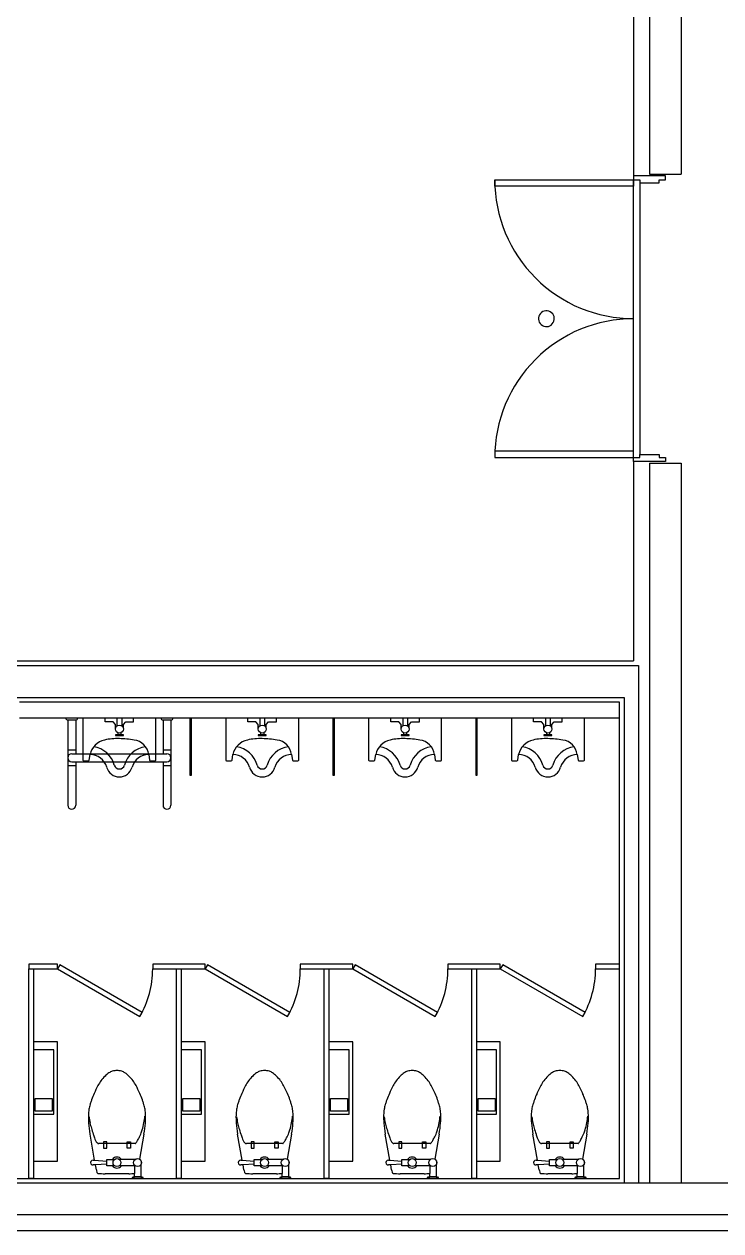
# Model space of a CAD drawing. Header units: millimetres. Extents: x -7718 to 421089, y 87466 to 341395.
# Drawn here: x 380963 to 385352, y 94809 to 102409 of the extents above; entities that cross this region are included whole.
import ezdxf

# ---------------------------------------------------------------- set-up
doc = ezdxf.new("R2010")
doc.units = ezdxf.units.MM
doc.header["$LTSCALE"] = 200
doc.header["$MEASUREMENT"] = 0
doc.layers.add('e-plan', color=9, linetype='CONTINUOUS')

msp = doc.modelspace()

# ---------------------------------------------------------------- linework, layer by layer
at = {"layer": 'e-plan'}
for p, q in [((384802.6, 102908.6), (384802.6, 101453.6)), ((384902.6, 102908.6), (384902.6, 101463.6)), ((385102.6, 102908.6), (385102.6, 101463.6)), ((384902.6, 101463.6), (385102.6, 101463.6)), ((384902.6, 101463.6), (385102.6, 101463.6)), ((383927.6, 101428.6), (384802.6, 101428.6)), ((383927.6, 101388.6), (383927.6, 101428.6)), ((384802.6, 101388.6), (383927.6, 101388.6)), ((385002.6, 101453.6), (384802.6, 101453.6)), ((384802.6, 101453.6), (384802.6, 101428.6)), ((384802.6, 99678.6), (384802.6, 101428.6)), ((384802.6, 101428.6), (384842.6, 101428.6)), ((384802.6, 101428.6), (384802.6, 101388.6)), ((384842.6, 101428.6), (384842.6, 101408.6)), ((384842.6, 101408.6), (384842.6, 99698.6)), ((384842.6, 101408.6), (384962.6, 101408.6)), ((384962.6, 101408.6), (384962.6, 101428.6)), ((384962.6, 101428.6), (385002.6, 101428.6)), ((385002.6, 101428.6), (385002.6, 101453.6)), ((384802.6, 99718.6), (383927.6, 99718.6)), ((383927.6, 99718.6), (383927.6, 99678.6)), ((384802.6, 99678.6), (384802.6, 99718.6)), ((383927.6, 99678.6), (384802.6, 99678.6)), ((384802.6, 99653.6), (384802.6, 99678.6)), ((384802.6, 99678.6), (384842.6, 99678.6)), ((384802.6, 99653.6), (384802.6, 98398.6)), ((385002.6, 99653.6), (384802.6, 99653.6)), ((384842.6, 99678.6), (384842.6, 99698.6)), ((384842.6, 99698.6), (384962.6, 99698.6)), ((384902.6, 99643.6), (384902.6, 95108.6)), ((384902.6, 99643.6), (385102.6, 99643.6)), ((384962.6, 99698.6), (384962.6, 99678.6)), ((384962.6, 99678.6), (385002.6, 99678.6)), ((385002.6, 99678.6), (385002.6, 99653.6)), ((385102.6, 99643.6), (385102.6, 95108.6)), ((380782.6, 98398.6), (384802.6, 98398.6)), ((380812.6, 98368.6), (384832.6, 98368.6)), ((384832.6, 98368.6), (384832.6, 95108.6)), ((380902.6, 98168.6), (384742.6, 98168.6)), ((384712.6, 98138.6), (380932.6, 98138.6)), ((384712.6, 95138.6), (384712.6, 98138.6)), ((384742.6, 98168.6), (384742.6, 95108.6)), ((381792.6, 98038.6), (381332.6, 98038.6)), ((381332.6, 98038.6), (381332.6, 97773.6)), ((381472.6, 98013.6), (381472.6, 98038.6)), ((381522.6, 98013.6), (381472.6, 98013.6)), ((381537.6, 97998.6), (381522.6, 98013.6)), ((381537.6, 97973.6), (381537.6, 97998.6)), ((381547.6, 98038.6), (381547.6, 97988.6)), ((381577.6, 98038.6), (381577.6, 97988.6)), ((381587.6, 97998.6), (381602.6, 98013.6)), ((381587.6, 97973.6), (381587.6, 97998.6)), ((381602.6, 98013.6), (381652.6, 98013.6)), ((381652.6, 98013.6), (381652.6, 98038.6)), ((381792.6, 97773.6), (381792.6, 98038.6)), ((382017.6, 98038.6), (382007.6, 98038.6)), ((382007.6, 98038.6), (382007.6, 97678.6)), ((382017.6, 97678.6), (382017.6, 98038.6)), ((382692.6, 98038.6), (382232.6, 98038.6)), ((382232.6, 98038.6), (382232.6, 97773.6)), ((382372.6, 98013.6), (382372.6, 98038.6)), ((382422.6, 98013.6), (382372.6, 98013.6)), ((382437.6, 97998.6), (382422.6, 98013.6)), ((382437.6, 97973.6), (382437.6, 97998.6)), ((382447.6, 98038.6), (382447.6, 97988.6)), ((382477.6, 98038.6), (382477.6, 97988.6)), ((382487.6, 97998.6), (382502.6, 98013.6)), ((382487.6, 97973.6), (382487.6, 97998.6)), ((382502.6, 98013.6), (382552.6, 98013.6)), ((382552.6, 98013.6), (382552.6, 98038.6)), ((382692.6, 97773.6), (382692.6, 98038.6)), ((382917.6, 98038.6), (382907.6, 98038.6)), ((382907.6, 98038.6), (382907.6, 97678.6)), ((382917.6, 97678.6), (382917.6, 98038.6)), ((383592.6, 98038.6), (383132.6, 98038.6)), ((383132.6, 98038.6), (383132.6, 97773.6)), ((383272.6, 98013.6), (383272.6, 98038.6)), ((383322.6, 98013.6), (383272.6, 98013.6)), ((383337.6, 97998.6), (383322.6, 98013.6)), ((383337.6, 97973.6), (383337.6, 97998.6)), ((383347.6, 98038.6), (383347.6, 97988.6)), ((383377.6, 98038.6), (383377.6, 97988.6)), ((383387.6, 97998.6), (383402.6, 98013.6)), ((383387.6, 97973.6), (383387.6, 97998.6)), ((383402.6, 98013.6), (383452.6, 98013.6)), ((383452.6, 98013.6), (383452.6, 98038.6)), ((383592.6, 97773.6), (383592.6, 98038.6)), ((383817.6, 98038.6), (383807.6, 98038.6)), ((383807.6, 98038.6), (383807.6, 97678.6)), ((383817.6, 97678.6), (383817.6, 98038.6)), ((384492.6, 98038.6), (384032.6, 98038.6)), ((384032.6, 98038.6), (384032.6, 97773.6)), ((384172.6, 98013.6), (384172.6, 98038.6)), ((384222.6, 98013.6), (384172.6, 98013.6)), ((384237.6, 97998.6), (384222.6, 98013.6)), ((384237.6, 97973.6), (384237.6, 97998.6)), ((384247.6, 98038.6), (384247.6, 97988.6)), ((384277.6, 98038.6), (384277.6, 97988.6)), ((384287.6, 97998.6), (384302.6, 98013.6)), ((384287.6, 97973.6), (384287.6, 97998.6)), ((384302.6, 98013.6), (384352.6, 98013.6)), ((384352.6, 98013.6), (384352.6, 98038.6)), ((384492.6, 97773.6), (384492.6, 98038.6)), ((381537.6, 97933.6), (381537.6, 97928.6)), ((381587.6, 97933.6), (381537.6, 97933.6)), ((381537.6, 97928.6), (381587.6, 97928.6)), ((381552.6, 97943.6), (381552.6, 97933.6)), ((381572.6, 97943.6), (381572.6, 97933.6)), ((381587.6, 97928.6), (381587.6, 97933.6)), ((382437.6, 97933.6), (382437.6, 97928.6)), ((382487.6, 97933.6), (382437.6, 97933.6)), ((382437.6, 97928.6), (382487.6, 97928.6)), ((382452.6, 97943.6), (382452.6, 97933.6)), ((382472.6, 97943.6), (382472.6, 97933.6)), ((382487.6, 97928.6), (382487.6, 97933.6)), ((383337.6, 97933.6), (383337.6, 97928.6)), ((383387.6, 97933.6), (383337.6, 97933.6)), ((383337.6, 97928.6), (383387.6, 97928.6)), ((383352.6, 97943.6), (383352.6, 97933.6)), ((383372.6, 97943.6), (383372.6, 97933.6)), ((383387.6, 97928.6), (383387.6, 97933.6)), ((384237.6, 97933.6), (384237.6, 97928.6)), ((384287.6, 97933.6), (384237.6, 97933.6)), ((384237.6, 97928.6), (384287.6, 97928.6)), ((384252.6, 97943.6), (384252.6, 97933.6)), ((384272.6, 97943.6), (384272.6, 97933.6)), ((384287.6, 97928.6), (384287.6, 97933.6)), ((381337.6, 97768.6), (381367.6, 97768.6)), ((381372.6, 97773.6), (381377.6, 97808.6)), ((381747.6, 97808.6), (381752.6, 97773.6)), ((381757.6, 97768.6), (381787.6, 97768.6)), ((382237.6, 97768.6), (382267.6, 97768.6)), ((382272.6, 97773.6), (382277.6, 97808.6)), ((382647.6, 97808.6), (382652.6, 97773.6)), ((382657.6, 97768.6), (382687.6, 97768.6)), ((383137.6, 97768.6), (383167.6, 97768.6)), ((383172.6, 97773.6), (383177.6, 97808.6)), ((383547.6, 97808.6), (383552.6, 97773.6)), ((383557.6, 97768.6), (383587.6, 97768.6)), ((384037.6, 97768.6), (384067.6, 97768.6)), ((384072.6, 97773.6), (384077.6, 97808.6)), ((384447.6, 97808.6), (384452.6, 97773.6)), ((384457.6, 97768.6), (384487.6, 97768.6)), ((382007.6, 97678.6), (382017.6, 97678.6)), ((382907.6, 97678.6), (382917.6, 97678.6)), ((383807.6, 97678.6), (383817.6, 97678.6)), ((380992.6, 96488.6), (380992.6, 96458.6)), ((381172.6, 96488.6), (380992.6, 96488.6)), ((380992.6, 96458.6), (381022.6, 96458.6)), ((380992.6, 95138.6), (380992.6, 96458.6)), ((380992.6, 96458.6), (381172.6, 96458.6)), ((381022.6, 96458.6), (381022.6, 95998.4)), ((381172.6, 96458.6), (381172.6, 96488.6)), ((381187.6, 96484.6), (381172.6, 96458.6)), ((381172.6, 96458.6), (381692.2, 96158.6)), ((381707.2, 96184.6), (381187.6, 96484.6)), ((381772.6, 96488.6), (381772.6, 96458.6)), ((382102.6, 96488.6), (381772.6, 96488.6)), ((381772.6, 96458.6), (382102.6, 96458.6)), ((381922.6, 96458.6), (381952.6, 96458.6)), ((381922.6, 95138.6), (381922.6, 96458.6)), ((381952.6, 96458.6), (381952.6, 95998.4)), ((382102.6, 96458.6), (382102.6, 96488.6)), ((382117.6, 96484.6), (382102.6, 96458.6)), ((382102.6, 96458.6), (382622.2, 96158.6)), ((382637.2, 96184.6), (382117.6, 96484.6)), ((382702.6, 96488.6), (382702.6, 96458.6)), ((383032.6, 96488.6), (382702.6, 96488.6)), ((382702.6, 96458.6), (383032.6, 96458.6)), ((382852.6, 96458.6), (382882.6, 96458.6)), ((382852.6, 95138.6), (382852.6, 96458.6)), ((382882.6, 96458.6), (382882.6, 95998.4)), ((383032.6, 96458.6), (383032.6, 96488.6)), ((383047.6, 96484.6), (383032.6, 96458.6)), ((383032.6, 96458.6), (383552.2, 96158.6)), ((383567.2, 96184.6), (383047.6, 96484.6)), ((383632.6, 96488.6), (383632.6, 96458.6)), ((383962.6, 96488.6), (383632.6, 96488.6)), ((383632.6, 96458.6), (383962.6, 96458.6)), ((383782.6, 96458.6), (383812.6, 96458.6)), ((383782.6, 95138.6), (383782.6, 96458.6)), ((383812.6, 96458.6), (383812.6, 95998.4)), ((383962.6, 96458.6), (383962.6, 96488.6)), ((383977.6, 96484.6), (383962.6, 96458.6)), ((383962.6, 96458.6), (384482.2, 96158.6)), ((384497.2, 96184.6), (383977.6, 96484.6)), ((384562.6, 96488.6), (384562.6, 96458.6)), ((384712.6, 96488.6), (384562.6, 96488.6)), ((384562.6, 96458.6), (384712.6, 96458.6)), ((384712.6, 96458.6), (384712.6, 96488.6)), ((381692.2, 96158.6), (381707.2, 96184.6)), ((382622.2, 96158.6), (382637.2, 96184.6)), ((383552.2, 96158.6), (383567.2, 96184.6)), ((384482.2, 96158.6), (384497.2, 96184.6)), ((381022.6, 95998.4), (381022.4, 95998.4)), ((381022.4, 95998.4), (381022.4, 95948.4)), ((381172.6, 95998.6), (381022.6, 95998.6)), ((381022.6, 95998.6), (381022.6, 95248.6)), ((381172.6, 95248.6), (381172.6, 95998.6)), ((381952.6, 95998.4), (381952.4, 95998.4)), ((381952.4, 95998.4), (381952.4, 95948.4)), ((382102.6, 95998.6), (381952.6, 95998.6)), ((381952.6, 95998.6), (381952.6, 95248.6)), ((382102.6, 95248.6), (382102.6, 95998.6)), ((382882.6, 95998.4), (382882.4, 95998.4)), ((382882.4, 95998.4), (382882.4, 95948.4)), ((383032.6, 95998.6), (382882.6, 95998.6)), ((382882.6, 95998.6), (382882.6, 95248.6)), ((383032.6, 95248.6), (383032.6, 95998.6)), ((383812.6, 95998.4), (383812.4, 95998.4)), ((383812.4, 95998.4), (383812.4, 95948.4)), ((383962.6, 95998.6), (383812.6, 95998.6)), ((383812.6, 95998.6), (383812.6, 95248.6)), ((383962.6, 95248.6), (383962.6, 95998.6)), ((381022.4, 95948.4), (381022.4, 95948.4)), ((381022.4, 95948.4), (381022.5, 95542.4)), ((381149.6, 95948.6), (381022.6, 95948.6)), ((381022.6, 95948.6), (381022.6, 95542.6)), ((381149.6, 95542.6), (381149.6, 95948.6)), ((381952.4, 95948.4), (381952.4, 95948.4)), ((381952.4, 95948.4), (381952.5, 95542.4)), ((382079.6, 95948.6), (381952.6, 95948.6)), ((381952.6, 95948.6), (381952.6, 95542.6)), ((382079.6, 95542.6), (382079.6, 95948.6)), ((382882.4, 95948.4), (382882.4, 95948.4)), ((382882.4, 95948.4), (382882.5, 95542.4)), ((383009.6, 95948.6), (382882.6, 95948.6)), ((382882.6, 95948.6), (382882.6, 95542.6)), ((383009.6, 95542.6), (383009.6, 95948.6)), ((383812.4, 95948.4), (383812.4, 95948.4)), ((383812.4, 95948.4), (383812.5, 95542.4)), ((383939.6, 95948.6), (383812.6, 95948.6)), ((383812.6, 95948.6), (383812.6, 95542.6)), ((383939.6, 95542.6), (383939.6, 95948.6)), ((381032.6, 95642.6), (381139.6, 95642.6)), ((381032.6, 95562.6), (381032.6, 95642.6)), ((381139.6, 95642.6), (381139.6, 95562.6)), ((381962.6, 95642.6), (382069.6, 95642.6)), ((381962.6, 95562.6), (381962.6, 95642.6)), ((382069.6, 95642.6), (382069.6, 95562.6)), ((382892.6, 95642.6), (382999.6, 95642.6)), ((382892.6, 95562.6), (382892.6, 95642.6)), ((382999.6, 95642.6), (382999.6, 95562.6)), ((383822.6, 95642.6), (383929.6, 95642.6)), ((383822.6, 95562.6), (383822.6, 95642.6)), ((383929.6, 95642.6), (383929.6, 95562.6)), ((381022.5, 95542.4), (381022.6, 95138.6)), ((381022.6, 95542.6), (381149.6, 95542.6)), ((381139.6, 95562.6), (381032.6, 95562.6)), ((381952.5, 95542.4), (381952.6, 95138.6)), ((381952.6, 95542.6), (382079.6, 95542.6)), ((382069.6, 95562.6), (381962.6, 95562.6)), ((382882.5, 95542.4), (382882.6, 95138.6)), ((382882.6, 95542.6), (383009.6, 95542.6)), ((382999.6, 95562.6), (382892.6, 95562.6)), ((383812.5, 95542.4), (383812.6, 95138.6)), ((383812.6, 95542.6), (383939.6, 95542.6)), ((383929.6, 95562.6), (383822.6, 95562.6)), ((381406.8, 95253), (381377.6, 95418.6)), ((381717.6, 95418.6), (381689.7, 95260.5)), ((382336.8, 95253), (382307.6, 95418.6)), ((382647.6, 95418.6), (382619.7, 95260.5)), ((383266.8, 95253), (383237.6, 95418.6)), ((383577.6, 95418.6), (383549.7, 95260.5)), ((384196.8, 95253), (384167.6, 95418.6)), ((384507.6, 95418.6), (384479.7, 95260.5)), ((381547.6, 95358.6), (381432.6, 95358.6)), ((381482.6, 95368.6), (381462.6, 95368.6)), ((381462.6, 95368.6), (381462.6, 95328.6)), ((381462.6, 95328.6), (381482.6, 95328.6)), ((381482.6, 95328.6), (381482.6, 95368.6)), ((381662.6, 95358.6), (381547.6, 95358.6)), ((381612.6, 95328.6), (381612.6, 95368.6)), ((381612.6, 95368.6), (381632.6, 95368.6)), ((381632.6, 95328.6), (381612.6, 95328.6)), ((381632.6, 95368.6), (381632.6, 95328.6)), ((382477.6, 95358.6), (382362.6, 95358.6)), ((382412.6, 95368.6), (382392.6, 95368.6)), ((382392.6, 95368.6), (382392.6, 95328.6)), ((382392.6, 95328.6), (382412.6, 95328.6)), ((382412.6, 95328.6), (382412.6, 95368.6)), ((382592.6, 95358.6), (382477.6, 95358.6)), ((382542.6, 95328.6), (382542.6, 95368.6)), ((382542.6, 95368.6), (382562.6, 95368.6)), ((382562.6, 95328.6), (382542.6, 95328.6)), ((382562.6, 95368.6), (382562.6, 95328.6)), ((383407.6, 95358.6), (383292.6, 95358.6)), ((383342.6, 95368.6), (383322.6, 95368.6)), ((383322.6, 95368.6), (383322.6, 95328.6)), ((383322.6, 95328.6), (383342.6, 95328.6)), ((383342.6, 95328.6), (383342.6, 95368.6)), ((383522.6, 95358.6), (383407.6, 95358.6)), ((383472.6, 95328.6), (383472.6, 95368.6)), ((383472.6, 95368.6), (383492.6, 95368.6)), ((383492.6, 95328.6), (383472.6, 95328.6)), ((383492.6, 95368.6), (383492.6, 95328.6)), ((384337.6, 95358.6), (384222.6, 95358.6)), ((384272.6, 95368.6), (384252.6, 95368.6)), ((384252.6, 95368.6), (384252.6, 95328.6)), ((384252.6, 95328.6), (384272.6, 95328.6)), ((384272.6, 95328.6), (384272.6, 95368.6)), ((384452.6, 95358.6), (384337.6, 95358.6)), ((384402.6, 95328.6), (384402.6, 95368.6)), ((384402.6, 95368.6), (384422.6, 95368.6)), ((384422.6, 95328.6), (384402.6, 95328.6)), ((384422.6, 95368.6), (384422.6, 95328.6)), ((381022.6, 95248.6), (381172.6, 95248.6)), ((381397.6, 95253.6), (381406.8, 95253)), ((381406.8, 95253), (381482.6, 95248.6)), ((381482.6, 95228.6), (381412, 95224.4)), ((381482.6, 95218.6), (381482.6, 95258.6)), ((381482.6, 95258.6), (381532.6, 95258.6)), ((381662.6, 95258.6), (381562.6, 95258.6)), ((381952.6, 95248.6), (382102.6, 95248.6)), ((382327.6, 95253.6), (382336.8, 95253)), ((382336.8, 95253), (382412.6, 95248.6)), ((382412.6, 95228.6), (382342, 95224.4)), ((382412.6, 95218.6), (382412.6, 95258.6)), ((382412.6, 95258.6), (382462.6, 95258.6)), ((382592.6, 95258.6), (382492.6, 95258.6)), ((382882.6, 95248.6), (383032.6, 95248.6)), ((383257.6, 95253.6), (383266.8, 95253)), ((383266.8, 95253), (383342.6, 95248.6)), ((383342.6, 95228.6), (383272, 95224.4)), ((383342.6, 95218.6), (383342.6, 95258.6)), ((383342.6, 95258.6), (383392.6, 95258.6)), ((383522.6, 95258.6), (383422.6, 95258.6)), ((383812.6, 95248.6), (383962.6, 95248.6)), ((384187.6, 95253.6), (384196.8, 95253)), ((384196.8, 95253), (384272.6, 95248.6)), ((384272.6, 95228.6), (384202, 95224.4)), ((384272.6, 95218.6), (384272.6, 95258.6)), ((384272.6, 95258.6), (384322.6, 95258.6)), ((384452.6, 95258.6), (384352.6, 95258.6)), ((381412, 95224.4), (381397.6, 95223.6)), ((381417.6, 95193.6), (381412, 95224.4)), ((381547.6, 95168.6), (381472.6, 95168.6)), ((381532.6, 95218.6), (381482.6, 95218.6)), ((381622.6, 95168.6), (381547.6, 95168.6)), ((381662.6, 95218.6), (381562.6, 95218.6)), ((381657.6, 95223.6), (381657.6, 95169.9)), ((381657.6, 95148.6), (381657.6, 95169.9)), ((381697.6, 95223.6), (381697.6, 95148.6)), ((382342, 95224.4), (382327.6, 95223.6)), ((382347.6, 95193.6), (382342, 95224.4)), ((382477.6, 95168.6), (382402.6, 95168.6)), ((382462.6, 95218.6), (382412.6, 95218.6)), ((382552.6, 95168.6), (382477.6, 95168.6)), ((382592.6, 95218.6), (382492.6, 95218.6)), ((382587.6, 95223.6), (382587.6, 95169.9)), ((382587.6, 95148.6), (382587.6, 95169.9)), ((382627.6, 95223.6), (382627.6, 95148.6)), ((383272, 95224.4), (383257.6, 95223.6)), ((383277.6, 95193.6), (383272, 95224.4)), ((383407.6, 95168.6), (383332.6, 95168.6)), ((383392.6, 95218.6), (383342.6, 95218.6)), ((383482.6, 95168.6), (383407.6, 95168.6)), ((383522.6, 95218.6), (383422.6, 95218.6)), ((383517.6, 95223.6), (383517.6, 95169.9)), ((383517.6, 95148.6), (383517.6, 95169.9)), ((383557.6, 95223.6), (383557.6, 95148.6)), ((384202, 95224.4), (384187.6, 95223.6)), ((384207.6, 95193.6), (384202, 95224.4)), ((384337.6, 95168.6), (384262.6, 95168.6)), ((384322.6, 95218.6), (384272.6, 95218.6)), ((384412.6, 95168.6), (384337.6, 95168.6)), ((384452.6, 95218.6), (384352.6, 95218.6)), ((384447.6, 95223.6), (384447.6, 95169.9)), ((384447.6, 95148.6), (384447.6, 95169.9)), ((384487.6, 95223.6), (384487.6, 95148.6)), ((409502.6, 95108.6), (379052.6, 95108.6)), ((379082.6, 95138.6), (384712.6, 95138.6)), ((381022.6, 95138.6), (380992.6, 95138.6)), ((381642.6, 95138.6), (381647.6, 95148.6)), ((381712.6, 95138.6), (381642.6, 95138.6)), ((381647.6, 95148.6), (381657.6, 95148.6)), ((381697.6, 95148.6), (381657.6, 95148.6)), ((381697.6, 95148.6), (381707.6, 95148.6)), ((381707.6, 95148.6), (381712.6, 95138.6)), ((381952.6, 95138.6), (381922.6, 95138.6)), ((382572.6, 95138.6), (382577.6, 95148.6)), ((382642.6, 95138.6), (382572.6, 95138.6)), ((382577.6, 95148.6), (382587.6, 95148.6)), ((382627.6, 95148.6), (382587.6, 95148.6)), ((382627.6, 95148.6), (382637.6, 95148.6)), ((382637.6, 95148.6), (382642.6, 95138.6)), ((382882.6, 95138.6), (382852.6, 95138.6)), ((383502.6, 95138.6), (383507.6, 95148.6)), ((383572.6, 95138.6), (383502.6, 95138.6)), ((383507.6, 95148.6), (383517.6, 95148.6)), ((383557.6, 95148.6), (383517.6, 95148.6)), ((383557.6, 95148.6), (383567.6, 95148.6)), ((383567.6, 95148.6), (383572.6, 95138.6)), ((383812.6, 95138.6), (383782.6, 95138.6)), ((384432.6, 95138.6), (384437.6, 95148.6)), ((384502.6, 95138.6), (384432.6, 95138.6)), ((384437.6, 95148.6), (384447.6, 95148.6)), ((384487.6, 95148.6), (384447.6, 95148.6)), ((384487.6, 95148.6), (384497.6, 95148.6)), ((384497.6, 95148.6), (384502.6, 95138.6)), ((409702.6, 94908.6), (372752.5, 94908.6)), ((409752.6, 94808.6), (323702.6, 94808.6))]:
    msp.add_line(p, q, dxfattribs=at)
at = {"layer": 'e-plan', "ltscale": 400}
for p, q in [((384712.6, 98038.6), (380932.6, 98038.6)), ((381237.6, 98026.1), (381287.6, 98026.1)), ((381237.6, 98026.1), (381237.6, 97488.6)), ((381287.6, 98026.1), (381287.6, 97813.6)), ((381837.6, 98026.1), (381887.6, 98026.1)), ((381837.6, 98026.1), (381837.6, 97813.6)), ((381887.6, 98026.1), (381887.6, 97488.6)), ((381237.6, 97838.6), (381287.6, 97838.6)), ((381262.6, 97813.6), (381862.6, 97813.6)), ((381837.6, 97838.6), (381887.6, 97838.6)), ((381237.6, 97738.6), (381287.6, 97738.6)), ((381262.6, 97763.6), (381862.6, 97763.6)), ((381287.6, 97763.6), (381287.6, 97488.6)), ((381837.6, 97763.6), (381837.6, 97488.6)), ((381837.6, 97738.6), (381887.6, 97738.6))]:
    msp.add_line(p, q, dxfattribs=at)
at = {"layer": 'e-plan'}
for centre in [(381562.6, 97968.6), (382462.6, 97968.6), (383362.6, 97968.6), (384262.6, 97968.6), (381547.6, 95238.6), (381677.6, 95238.6), (382477.6, 95238.6), (382607.6, 95238.6), (383407.6, 95238.6), (383537.6, 95238.6), (384337.6, 95238.6), (384467.6, 95238.6)]:
    msp.add_circle(centre, 25, dxfattribs=at)
for centre, radius, start, end in [((384802.6, 101428.6), 875, 180, 270.00015), ((384802.6, 99678.6), 875, 89.99992, 180.00007), ((384252.6, 100553.6), 50, 60, 240), ((384252.6, 100553.6), 50, 240, 60), ((381496.3, 97781.3), 121.8, 102.90761, 167.03925), ((381547.7, 97556.8), 352.1, 87.58468, 102.90761), ((381522.5, 96958.8), 950.6, 81.92304, 87.58468), ((381640.9, 97793.4), 107.7, 8.1301, 81.92304), ((382396.3, 97781.3), 121.8, 102.90761, 167.03925), ((382447.7, 97556.8), 352.1, 87.58468, 102.90761), ((382422.5, 96958.8), 950.6, 81.92304, 87.58468), ((382540.9, 97793.4), 107.7, 8.1301, 81.92304), ((383296.3, 97781.3), 121.8, 102.90761, 167.03925), ((383347.7, 97556.8), 352.1, 87.58468, 102.90761), ((383322.5, 96958.8), 950.6, 81.92304, 87.58468), ((383440.9, 97793.4), 107.7, 8.1301, 81.92304), ((384196.3, 97781.3), 121.8, 102.90761, 167.03925), ((384247.7, 97556.8), 352.1, 87.58468, 102.90761), ((384222.5, 96958.8), 950.6, 81.92304, 87.58468), ((384340.9, 97793.4), 107.7, 8.1301, 81.92304), ((381377.6, 97699.7), 158.9, 15.3921, 81.60193), ((381747.6, 97699.7), 158.9, 97.2203, 164.6079), ((382277.6, 97699.7), 158.9, 15.3921, 81.60193), ((382647.6, 97699.7), 158.9, 97.2203, 164.6079), ((383177.6, 97699.7), 158.9, 15.3921, 81.60193), ((383547.6, 97699.7), 158.9, 97.2203, 164.6079), ((384077.6, 97699.7), 158.9, 15.3921, 81.60193), ((384447.6, 97699.7), 158.9, 97.2203, 164.6079), ((381337.6, 97773.6), 5, 180, 270), ((381366.7, 97774.4), 5.89, 278.1301, 351.8699), ((381377.6, 97699.7), 108.9, 15.3921, 90), ((381562.6, 97750.6), 33, 195.3921, 344.6079), ((381747.6, 97699.7), 108.9, 90, 164.6079), ((381757.6, 97773.6), 5, 180, 270), ((381787.6, 97773.6), 5, 270, 0), ((382237.6, 97773.6), 5, 180, 270), ((382266.7, 97774.4), 5.89, 278.1301, 351.8699), ((382277.6, 97699.7), 108.9, 15.3921, 90), ((382462.6, 97750.6), 33, 195.3921, 344.6079), ((382647.6, 97699.7), 108.9, 90, 164.6079), ((382657.6, 97773.6), 5, 180, 270), ((382687.6, 97773.6), 5, 270, 0), ((383137.6, 97773.6), 5, 180, 270), ((383166.7, 97774.4), 5.89, 278.1301, 351.8699), ((383177.6, 97699.7), 108.9, 15.3921, 90), ((383362.6, 97750.6), 33, 195.3921, 344.6079), ((383547.6, 97699.7), 108.9, 90, 164.6079), ((383557.6, 97773.6), 5, 180, 270), ((383587.6, 97773.6), 5, 270, 0), ((384037.6, 97773.6), 5, 180, 270), ((384066.7, 97774.4), 5.89, 278.1301, 351.8699), ((384077.6, 97699.7), 108.9, 15.3921, 90), ((384262.6, 97750.6), 33, 195.3921, 344.6079), ((384447.6, 97699.7), 108.9, 90, 164.6079), ((384457.6, 97773.6), 5, 180, 270), ((384487.6, 97773.6), 5, 270, 0), ((381562.6, 97750.6), 83, 195.3921, 344.6079), ((382462.6, 97750.6), 83, 195.3921, 344.6079), ((383362.6, 97750.6), 83, 195.3921, 344.6079), ((384262.6, 97750.6), 83, 195.3921, 344.6079), ((381172.6, 96458.6), 600, 330, 0), ((382102.6, 96458.6), 600, 330, 0), ((383032.6, 96458.6), 600, 330, 0), ((383962.6, 96458.6), 600, 330, 0), ((381664.9, 95589.7), 273.1, 134.78082, 143.1301), ((381588.8, 95666.5), 165, 123.69007, 134.78082), ((381543.1, 95735), 82.6, 107.99006, 123.69007), ((381550.9, 95711), 107.9, 99.46232, 107.99006), ((381547.6, 95730.9), 87.7, 90, 99.46232), ((381547.6, 95730.9), 87.7, 80.53768, 90), ((381544.2, 95711), 107.9, 72.00994, 80.53768), ((381552.1, 95735), 82.6, 56.30993, 72.00994), ((381506.4, 95666.5), 165, 45.21918, 56.30993), ((381430.2, 95589.7), 273.1, 36.8699, 45.21918), ((382594.9, 95589.7), 273.1, 134.78082, 143.1301), ((382518.8, 95666.5), 165, 123.69007, 134.78082), ((382473.1, 95735), 82.6, 107.99006, 123.69007), ((382480.9, 95711), 107.9, 99.46232, 107.99006), ((382477.6, 95730.9), 87.7, 90, 99.46232), ((382477.6, 95730.9), 87.7, 80.53768, 90), ((382474.2, 95711), 107.9, 72.00994, 80.53768), ((382482.1, 95735), 82.6, 56.30993, 72.00994), ((382436.4, 95666.5), 165, 45.21918, 56.30993), ((382360.2, 95589.7), 273.1, 36.8699, 45.21918), ((383524.9, 95589.7), 273.1, 134.78082, 143.1301), ((383448.8, 95666.5), 165, 123.69007, 134.78082), ((383403.1, 95735), 82.6, 107.99006, 123.69007), ((383410.9, 95711), 107.9, 99.46232, 107.99006), ((383407.6, 95730.9), 87.7, 90, 99.46232), ((383407.6, 95730.9), 87.7, 80.53768, 90), ((383404.2, 95711), 107.9, 72.00994, 80.53768), ((383412.1, 95735), 82.6, 56.30993, 72.00994), ((383366.4, 95666.5), 165, 45.21918, 56.30993), ((383290.2, 95589.7), 273.1, 36.8699, 45.21918), ((384454.9, 95589.7), 273.1, 134.78082, 143.1301), ((384378.8, 95666.5), 165, 123.69007, 134.78082), ((384333.1, 95735), 82.6, 107.99006, 123.69007), ((384340.9, 95711), 107.9, 99.46232, 107.99006), ((384337.6, 95730.9), 87.7, 90, 99.46232), ((384337.6, 95730.9), 87.7, 80.53768, 90), ((384334.2, 95711), 107.9, 72.00994, 80.53768), ((384342.1, 95735), 82.6, 56.30993, 72.00994), ((384296.4, 95666.5), 165, 45.21918, 56.30993), ((384220.2, 95589.7), 273.1, 36.8699, 45.21918), ((382214.2, 95314), 886.9, 152.49272, 156.03751), ((381620.3, 95623.2), 217.3, 143.1301, 152.49272), ((381474.9, 95623.2), 217.3, 27.50728, 36.8699), ((380881, 95314), 886.9, 23.96249, 27.50728), ((383144.2, 95314), 886.9, 152.49272, 156.03751), ((382550.3, 95623.2), 217.3, 143.1301, 152.49272), ((382404.9, 95623.2), 217.3, 27.50728, 36.8699), ((381811, 95314), 886.9, 23.96249, 27.50728), ((384074.2, 95314), 886.9, 152.49272, 156.03751), ((383480.3, 95623.2), 217.3, 143.1301, 152.49272), ((383334.9, 95623.2), 217.3, 27.50728, 36.8699), ((382741, 95314), 886.9, 23.96249, 27.50728), ((385004.2, 95314), 886.9, 152.49272, 156.03751), ((384410.3, 95623.2), 217.3, 143.1301, 152.49272), ((384264.9, 95623.2), 217.3, 27.50728, 36.8699), ((383671, 95314), 886.9, 23.96249, 27.50728), ((381813.9, 95471.5), 455.9, 161.56505, 163.16389), ((382336.5, 95297.3), 1006.7, 160.48917, 161.56505), ((381917.7, 95445.7), 562.4, 156.03751, 160.48917), ((381177.4, 95445.7), 562.4, 19.51083, 23.96249), ((380758.6, 95297.3), 1006.7, 18.43495, 19.51083), ((381281.2, 95471.5), 455.9, 16.83611, 18.43495), ((382743.9, 95471.5), 455.9, 161.56505, 163.16389), ((383266.5, 95297.3), 1006.7, 160.48917, 161.56505), ((382847.7, 95445.7), 562.4, 156.03751, 160.48917), ((382107.4, 95445.7), 562.4, 19.51083, 23.96249), ((381688.6, 95297.3), 1006.7, 18.43495, 19.51083), ((382211.2, 95471.5), 455.9, 16.83611, 18.43495), ((383673.9, 95471.5), 455.9, 161.56505, 163.16389), ((384196.5, 95297.3), 1006.7, 160.48917, 161.56505), ((383777.7, 95445.7), 562.4, 156.03751, 160.48917), ((383037.4, 95445.7), 562.4, 19.51083, 23.96249), ((382618.6, 95297.3), 1006.7, 18.43495, 19.51083), ((383141.2, 95471.5), 455.9, 16.83611, 18.43495), ((384603.9, 95471.5), 455.9, 161.56505, 163.16389), ((385126.5, 95297.3), 1006.7, 160.48917, 161.56505), ((384707.7, 95445.7), 562.4, 156.03751, 160.48917), ((383967.4, 95445.7), 562.4, 19.51083, 23.96249), ((383548.6, 95297.3), 1006.7, 18.43495, 19.51083), ((384071.2, 95471.5), 455.9, 16.83611, 18.43495), ((381808.7, 95523.4), 441.4, 178.02767, 184.76364), ((381670.9, 95528.1), 303.5, 171.25384, 178.02767), ((381581.4, 95541.9), 212.9, 163.16389, 171.25384), ((381513.8, 95541.9), 212.9, 8.74616, 16.83611), ((381424.2, 95528.1), 303.5, 1.97233, 8.74616), ((381286.4, 95523.4), 441.4, 355.23636, 1.97233), ((382738.7, 95523.4), 441.4, 178.02767, 184.76364), ((382600.9, 95528.1), 303.5, 171.25384, 178.02767), ((382511.4, 95541.9), 212.9, 163.16389, 171.25384), ((382443.8, 95541.9), 212.9, 8.74616, 16.83611), ((382354.2, 95528.1), 303.5, 1.97233, 8.74616), ((382216.4, 95523.4), 441.4, 355.23636, 1.97233), ((383668.7, 95523.4), 441.4, 178.02767, 184.76364), ((383530.9, 95528.1), 303.5, 171.25384, 178.02767), ((383441.4, 95541.9), 212.9, 163.16389, 171.25384), ((383373.8, 95541.9), 212.9, 8.74616, 16.83611), ((383284.2, 95528.1), 303.5, 1.97233, 8.74616), ((383146.4, 95523.4), 441.4, 355.23636, 1.97233), ((384598.7, 95523.4), 441.4, 178.02767, 184.76364), ((384460.9, 95528.1), 303.5, 171.25384, 178.02767), ((384371.4, 95541.9), 212.9, 163.16389, 171.25384), ((384303.8, 95541.9), 212.9, 8.74616, 16.83611), ((384214.2, 95528.1), 303.5, 1.97233, 8.74616), ((384076.4, 95523.4), 441.4, 355.23636, 1.97233), ((382140.9, 95551.1), 774.8, 184.76364, 189.84658), ((381615.1, 95546), 244.3, 184.39871, 193.58336), ((382182.2, 95683), 827.8, 193.58336, 195.9454), ((381130.8, 95609.6), 599.2, 344.0546, 348.34346), ((381387.3, 95556.7), 337.2, 348.34346, 355.60129), ((380954.2, 95551.1), 774.8, 350.15342, 355.23636), ((383070.9, 95551.1), 774.8, 184.76364, 189.84658), ((382545.1, 95546), 244.3, 184.39871, 193.58336), ((383112.2, 95683), 827.8, 193.58336, 195.9454), ((382060.8, 95609.6), 599.2, 344.0546, 348.34346), ((382317.3, 95556.7), 337.2, 348.34346, 355.60129), ((381884.2, 95551.1), 774.8, 350.15342, 355.23636), ((384000.9, 95551.1), 774.8, 184.76364, 189.84658), ((383475.1, 95546), 244.3, 184.39871, 193.58336), ((384042.2, 95683), 827.8, 193.58336, 195.9454), ((382990.8, 95609.6), 599.2, 344.0546, 348.34346), ((383247.3, 95556.7), 337.2, 348.34346, 355.60129), ((382814.2, 95551.1), 774.8, 350.15342, 355.23636), ((384930.9, 95551.1), 774.8, 184.76364, 189.84658), ((384405.1, 95546), 244.3, 184.39871, 193.58336), ((384972.2, 95683), 827.8, 193.58336, 195.9454), ((383920.8, 95609.6), 599.2, 344.0546, 348.34346), ((384177.3, 95556.7), 337.2, 348.34346, 355.60129), ((383744.2, 95551.1), 774.8, 350.15342, 355.23636), ((382409.5, 95747.9), 1064.2, 195.9454, 198.02862), ((381933.6, 95593), 563.7, 198.02862, 200.55605), ((381678.5, 95497.4), 291.3, 200.55605, 204.0722), ((381264.7, 95612.8), 474.7, 330.43252, 333.43495), ((381418.4, 95535.9), 302.8, 333.43495, 337.19466), ((381481.5, 95509.4), 234.4, 337.19466, 344.0546), ((383339.5, 95747.9), 1064.2, 195.9454, 198.02862), ((382863.6, 95593), 563.7, 198.02862, 200.55605), ((382608.5, 95497.4), 291.3, 200.55605, 204.0722), ((382194.7, 95612.8), 474.7, 330.43252, 333.43495), ((382348.4, 95535.9), 302.8, 333.43495, 337.19466), ((382411.5, 95509.4), 234.4, 337.19466, 344.0546), ((384269.5, 95747.9), 1064.2, 195.9454, 198.02862), ((383793.6, 95593), 563.7, 198.02862, 200.55605), ((383538.5, 95497.4), 291.3, 200.55605, 204.0722), ((383124.7, 95612.8), 474.7, 330.43252, 333.43495), ((383278.4, 95535.9), 302.8, 333.43495, 337.19466), ((383341.5, 95509.4), 234.4, 337.19466, 344.0546), ((385199.5, 95747.9), 1064.2, 195.9454, 198.02862), ((384723.6, 95593), 563.7, 198.02862, 200.55605), ((384468.5, 95497.4), 291.3, 200.55605, 204.0722), ((384054.7, 95612.8), 474.7, 330.43252, 333.43495), ((384208.4, 95535.9), 302.8, 333.43495, 337.19466), ((384271.5, 95509.4), 234.4, 337.19466, 344.0546), ((381462.6, 95400.9), 54.8, 204.0722, 225), ((381432.6, 95370.9), 12.3, 225, 270), ((381662.6, 95362.1), 3.54, 270, 323.1301), ((381525.9, 95464.7), 174.4, 323.1301, 330.43252), ((382392.6, 95400.9), 54.8, 204.0722, 225), ((382362.6, 95370.9), 12.3, 225, 270), ((382592.6, 95362.1), 3.54, 270, 323.1301), ((382455.9, 95464.7), 174.4, 323.1301, 330.43252), ((383322.6, 95400.9), 54.8, 204.0722, 225), ((383292.6, 95370.9), 12.3, 225, 270), ((383522.6, 95362.1), 3.54, 270, 323.1301), ((383385.9, 95464.7), 174.4, 323.1301, 330.43252), ((384252.6, 95400.9), 54.8, 204.0722, 225), ((384222.6, 95370.9), 12.3, 225, 270), ((384452.6, 95362.1), 3.54, 270, 323.1301), ((384315.9, 95464.7), 174.4, 323.1301, 330.43252), ((381396.7, 95238.6), 15, 86.63354, 273.36646), ((381547.6, 95238.6), 35, 34.8499, 145.1501), ((381677.6, 95238.6), 25, 323.1301, 61.06284), ((382326.7, 95238.6), 15, 86.63354, 273.36646), ((382477.6, 95238.6), 35, 34.8499, 145.1501), ((382607.6, 95238.6), 25, 323.1301, 61.06284), ((383256.7, 95238.6), 15, 86.63354, 273.36646), ((383407.6, 95238.6), 35, 34.8499, 145.1501), ((383537.6, 95238.6), 25, 323.1301, 61.06284), ((384186.7, 95238.6), 15, 86.63354, 273.36646), ((384337.6, 95238.6), 35, 34.8499, 145.1501), ((384467.6, 95238.6), 25, 323.1301, 61.06284), ((381664.5, 95238.7), 251, 190.35969, 194.03624), ((381440.4, 95182.7), 20, 194.03624, 207.07368), ((381427, 95175.9), 5.01, 207.07368, 264.28941), ((381472.6, 95631.3), 462.7, 264.28941, 270), ((381547.6, 95238.6), 35, 214.8499, 325.1501), ((381622.6, 95631.3), 462.7, 270, 274.33828), ((382594.5, 95238.7), 251, 190.35969, 194.03624), ((382370.4, 95182.7), 20, 194.03624, 207.07368), ((382357, 95175.9), 5.01, 207.07368, 264.28941), ((382402.6, 95631.3), 462.7, 264.28941, 270), ((382477.6, 95238.6), 35, 214.8499, 325.1501), ((382552.6, 95631.3), 462.7, 270, 274.33828), ((383524.5, 95238.7), 251, 190.35969, 194.03624), ((383300.4, 95182.7), 20, 194.03624, 207.07368), ((383287, 95175.9), 5.01, 207.07368, 264.28941), ((383332.6, 95631.3), 462.7, 264.28941, 270), ((383407.6, 95238.6), 35, 214.8499, 325.1501), ((383482.6, 95631.3), 462.7, 270, 274.33828), ((384454.5, 95238.7), 251, 190.35969, 194.03624), ((384230.4, 95182.7), 20, 194.03624, 207.07368), ((384217, 95175.9), 5.01, 207.07368, 264.28941), ((384262.6, 95631.3), 462.7, 264.28941, 270), ((384337.6, 95238.6), 35, 214.8499, 325.1501), ((384412.6, 95631.3), 462.7, 270, 274.33828)]:
    msp.add_arc(centre, radius, start, end, dxfattribs=at)
at = {"layer": 'e-plan', "ltscale": 400}
for centre, radius, start, end in [((381237.6, 98038.6), 12.5, 180, 270), ((381287.6, 98038.6), 12.5, 270, 0), ((381837.6, 98038.6), 12.5, 180, 270), ((381887.6, 98038.6), 12.5, 270, 0), ((381262.6, 97788.6), 25, 90, 270), ((381862.6, 97788.6), 25, 270, 90), ((381262.6, 97488.6), 25, 180, 0), ((381862.6, 97488.6), 25, 180, 0)]:
    msp.add_arc(centre, radius, start, end, dxfattribs=at)

doc.saveas('drawing.dxf')
